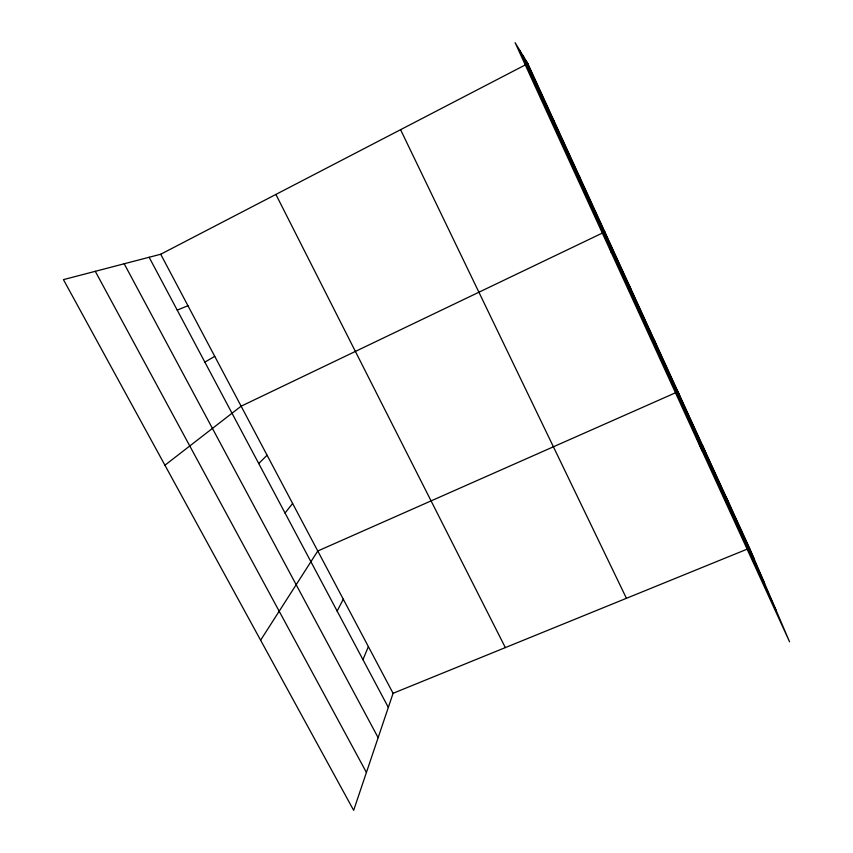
<?xml version="1.0" encoding="UTF-8"?>
<svg xmlns="http://www.w3.org/2000/svg" width="853" height="853" viewBox="0 0 853 853"><rect width="100%" height="100%" fill="white"/><g stroke="black" fill="none" stroke-linecap="round" stroke-linejoin="round"><path stroke-width="1.28" d="M160.705 254.247L393.084 693.297L353.654 810.35L63.442 279.624L160.705 254.247L527.836 63.602L749.574 548.17L789.558 641.797L515.095 42.65L527.836 63.602M362.941 659.636L368.379 646.617M337.138 611.079L343.279 599.19M260.613 640.208L317.774 551.006L675.565 392.764M285.03 513.026L292.622 503.494M258.736 463.542L267.074 455.225M164.928 465.216L241.122 406.188L604.841 231.877L611.58 253.277M204.848 362.109L214.743 356.351M177.221 310.119L187.948 305.715M393.084 693.297L749.574 548.17M553.245 119.942L553.949 120.678M95.28 271.318L366.417 772.445M124.197 263.769L378.135 737.674M149.136 257.265L388.328 707.414M275.903 194.431L505.349 647.598M400.569 129.688L626.433 598.305M526.344 61.149L754.34 559.312M523.113 55.829L764.587 583.324M519.317 49.591L776.475 611.164M726.116 496.894L730.264 506.703M702.254 444.744L705.762 453.178M677.975 391.698L702.051 450.779M654.006 339.323L656.192 344.879M629.631 286.054L631.135 290.116M579.613 176.763L579.677 177.68"/></g></svg>
